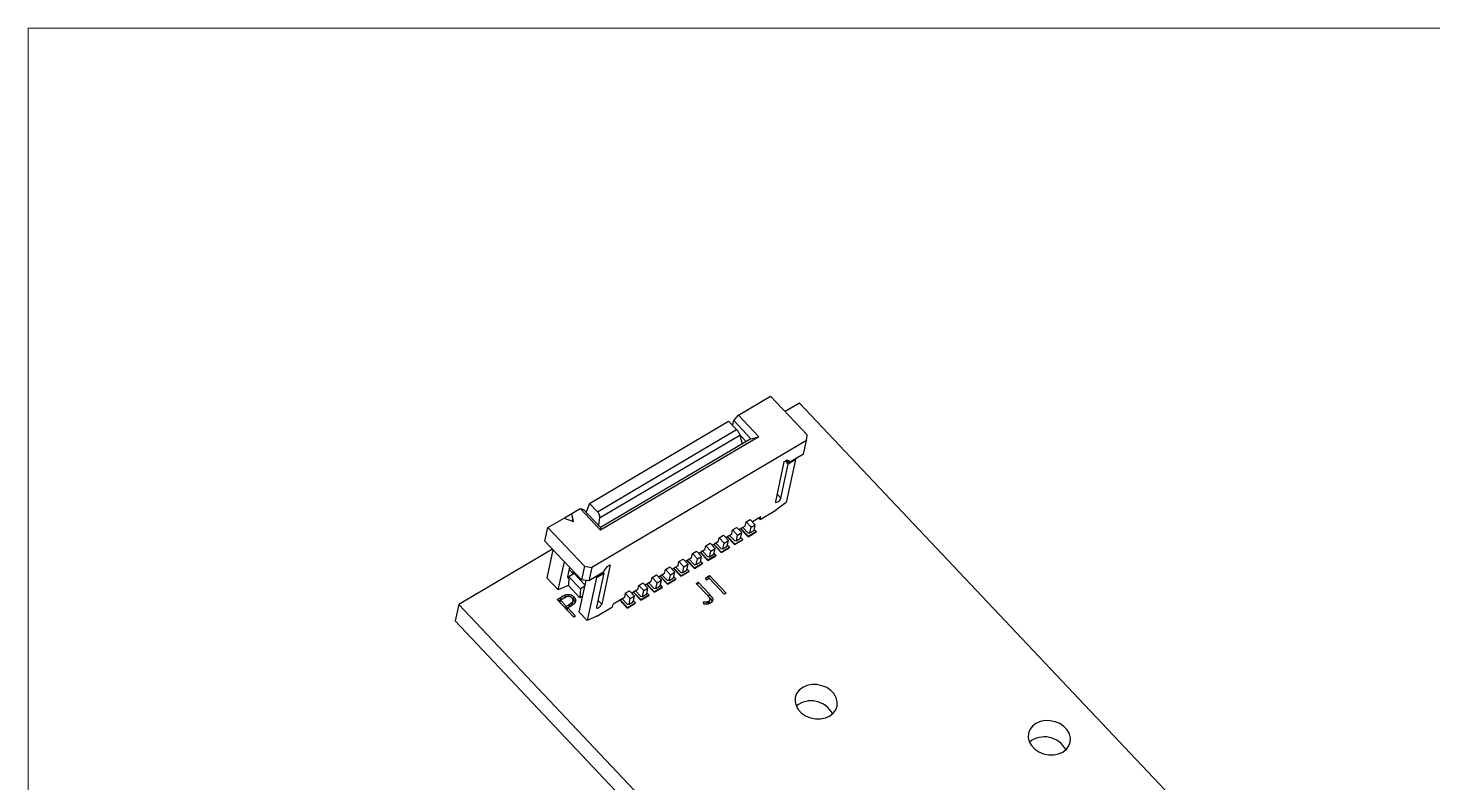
# Model space of a CAD drawing. Header units: millimetres. Extents: x 11 to 423, y -53 to 270.
# Drawn here: x 10.9 to 91, y 226.8 to 269.9 of the extents above; entities that cross this region are included whole.
import ezdxf

# ---------------------------------------------------------------- set-up
doc = ezdxf.new("R2010")
doc.units = ezdxf.units.MM

msp = doc.modelspace()

# ---------------------------------------------------------------- linework, layer by layer
at = {"color": 7, "linetype": 'Continuous', "lineweight": 18}
for p, q in [((10.87306, 269.85291), (423.03369, 269.85291)), ((10.87306, 8.30901), (10.87306, 269.85291))]:
    msp.add_line(p, q, dxfattribs=at)
at = {"color": 7, "linetype": 'Continuous', "lineweight": 25}
for p, q in [((51.37858, 247.78517), (53.21493, 248.87046)), ((53.21493, 248.87046), (55.29745, 246.66642)), ((54.86285, 248.46681), (54.05015, 247.98651)), ((89.57149, 211.73293), (54.86285, 248.46681)), ((51.11073, 247.47217), (51.37858, 247.78517)), ((51.37858, 247.78517), (52.54605, 246.54958)), ((42.89436, 242.74521), (50.82129, 247.43003)), ((43.34275, 242.27065), (51.26968, 246.95547)), ((50.82129, 247.43003), (51.26968, 246.95547)), ((51.04946, 247.18854), (51.11073, 247.47217)), ((51.11073, 247.47217), (52.08888, 246.43694)), ((55.25723, 246.3304), (43.01486, 239.09515)), ((43.46011, 241.91511), (51.46191, 246.64417)), ((52.54605, 246.54958), (43.51731, 241.21359)), ((52.08888, 246.43694), (43.51922, 241.37227)), ((51.82468, 246.2808), (51.44857, 246.67886)), ((51.46191, 246.64417), (51.59714, 246.14632)), ((52.08888, 246.43694), (52.54605, 246.54958)), ((55.09124, 245.56192), (55.25723, 246.3304)), ((55.25723, 246.3304), (55.29745, 246.66642)), ((53.97546, 245.10877), (54.14762, 245.21051)), ((54.21768, 244.99408), (54.06135, 245.15953)), ((54.63851, 245.24279), (54.1086, 242.78959)), ((54.12451, 245.19686), (54.24957, 245.0645)), ((54.27511, 245.18273), (54.14762, 245.21051)), ((54.63851, 245.24279), (54.21768, 244.99408)), ((55.09124, 245.56192), (54.24957, 245.0645)), ((54.24957, 245.0645), (54.27511, 245.18273)), ((54.63851, 245.24279), (54.60724, 245.27589)), ((53.97546, 245.10877), (53.49025, 242.86246)), ((53.79631, 243.04335), (54.21768, 244.99408)), ((42.89436, 242.74521), (42.68748, 242.25254)), ((42.89436, 242.74521), (43.34275, 242.27065)), ((54.1086, 242.78959), (53.51559, 242.36177)), ((41.8757, 242.14318), (41.4669, 241.90158)), ((41.88208, 242.17274), (41.8757, 242.14318)), ((41.96329, 241.71335), (41.8757, 242.14318)), ((41.88208, 242.17274), (42.34983, 242.44918)), ((41.97673, 241.70825), (41.88208, 242.17274)), ((43.51731, 241.21359), (42.34983, 242.44918)), ((42.34983, 242.44918), (42.54107, 242.4075)), ((43.51922, 241.37227), (42.54107, 242.4075)), ((52.64846, 241.97822), (52.18187, 241.70246)), ((52.61654, 241.83043), (53.51559, 242.36177)), ((52.61654, 241.83043), (52.64846, 241.97822)), ((40.34749, 240.59542), (40.51348, 241.36389)), ((40.51348, 241.36389), (41.44032, 241.91166)), ((42.596, 239.15986), (40.51348, 241.36389)), ((41.44032, 241.91166), (41.97673, 241.70825)), ((43.46011, 241.91511), (43.39002, 241.50902)), ((43.51922, 241.37227), (43.51731, 241.21359)), ((50.99574, 241.00146), (51.04682, 241.23791)), ((51.04682, 241.23791), (51.29167, 241.38262)), ((51.04682, 241.23791), (51.3308, 240.93736)), ((51.57564, 241.08207), (51.29167, 241.38262)), ((51.76089, 241.45366), (51.41673, 241.25026)), ((51.49965, 241.29927), (51.92461, 240.84952)), ((51.52167, 241.31228), (51.931, 240.87907)), ((51.62879, 241.37559), (51.9119, 241.07596)), ((51.76089, 241.45366), (51.81197, 241.69012)), ((51.81197, 241.69012), (52.05681, 241.83482)), ((51.81197, 241.69012), (52.09594, 241.38957)), ((51.92461, 240.84952), (52.3837, 241.12084)), ((51.931, 240.87907), (52.39009, 241.15039)), ((52.02572, 241.06444), (52.09594, 241.38957)), ((52.02572, 241.06444), (52.27056, 241.20915)), ((52.34079, 241.53427), (52.05681, 241.83482)), ((52.09594, 241.38957), (52.34079, 241.53427)), ((52.27056, 241.20915), (52.34079, 241.53427)), ((52.39009, 241.15039), (52.28248, 241.26428)), ((52.39009, 241.15039), (52.3837, 241.12084)), ((52.61654, 241.83043), (52.53838, 241.91316)), ((40.34749, 240.59542), (42.43, 238.39139)), ((49.46545, 240.09705), (49.51652, 240.33351)), ((49.51652, 240.33351), (49.76137, 240.47821)), ((49.51652, 240.33351), (49.8005, 240.03296)), ((50.04535, 240.17767), (49.76137, 240.47821)), ((50.2306, 240.54926), (49.88643, 240.34586)), ((49.96936, 240.39487), (50.39432, 239.94511)), ((49.99137, 240.40788), (50.4007, 239.97467)), ((50.09849, 240.47119), (50.38161, 240.17155)), ((50.2306, 240.54926), (50.28167, 240.78571)), ((50.28167, 240.78571), (50.52652, 240.93041)), ((50.28167, 240.78571), (50.56565, 240.48516)), ((50.49542, 240.16004), (50.56565, 240.48516)), ((50.8105, 240.62987), (50.52652, 240.93041)), ((50.56565, 240.48516), (50.8105, 240.62987)), ((50.99574, 241.00146), (50.65158, 240.79806)), ((50.73451, 240.84707), (51.15947, 240.39731)), ((50.74027, 240.30474), (50.8105, 240.62987)), ((50.85979, 240.24599), (50.75218, 240.35988)), ((50.75652, 240.86008), (51.16585, 240.42687)), ((50.86364, 240.92339), (51.14676, 240.62375)), ((51.14676, 240.62375), (51.26057, 240.61224)), ((51.15947, 240.39731), (51.61855, 240.66863)), ((51.16585, 240.42687), (51.15947, 240.39731)), ((51.16585, 240.42687), (51.62494, 240.69819)), ((51.26057, 240.61224), (51.3308, 240.93736)), ((51.26057, 240.61224), (51.50542, 240.75695)), ((51.3308, 240.93736), (51.57564, 241.08207)), ((51.50542, 240.75695), (51.57564, 241.08207)), ((51.62494, 240.69819), (51.51733, 240.81208)), ((51.62494, 240.69819), (51.61855, 240.66863)), ((51.9119, 241.07596), (52.02572, 241.06444)), ((51.931, 240.87907), (51.92461, 240.84952)), ((40.77626, 240.14163), (35.42809, 236.98086)), ((40.47432, 238.47879), (40.82285, 240.09232)), ((47.98623, 239.4291), (48.23107, 239.57381)), ((48.51505, 239.27326), (48.23107, 239.57381)), ((48.7003, 239.64485), (48.35613, 239.44145)), ((48.5682, 239.56678), (48.85131, 239.26715)), ((48.7003, 239.64485), (48.75138, 239.8813)), ((48.75138, 239.8813), (48.99622, 240.02601)), ((48.75138, 239.8813), (49.03535, 239.58076)), ((48.96512, 239.25563), (49.03535, 239.58076)), ((49.2802, 239.72546), (48.99622, 240.02601)), ((49.03535, 239.58076), (49.2802, 239.72546)), ((49.46545, 240.09705), (49.12128, 239.89365)), ((49.20421, 239.94266), (49.62917, 239.49291)), ((49.20997, 239.40034), (49.2802, 239.72546)), ((49.22623, 239.95568), (49.63555, 239.52246)), ((49.33335, 240.01898), (49.61646, 239.71935)), ((49.61646, 239.71935), (49.73027, 239.70784)), ((49.62917, 239.49291), (50.08826, 239.76423)), ((49.63555, 239.52246), (49.62917, 239.49291)), ((49.63555, 239.52246), (50.09464, 239.79379)), ((49.73027, 239.70784), (49.8005, 240.03296)), ((49.73027, 239.70784), (49.97512, 239.85254)), ((49.8005, 240.03296), (50.04535, 240.17767)), ((49.97512, 239.85254), (50.04535, 240.17767)), ((50.09464, 239.79379), (49.98703, 239.90767)), ((50.09464, 239.79379), (50.08826, 239.76423)), ((50.38161, 240.17155), (50.49542, 240.16004)), ((50.39432, 239.94511), (50.85341, 240.21643)), ((50.4007, 239.97467), (50.39432, 239.94511)), ((50.4007, 239.97467), (50.85979, 240.24599)), ((50.49542, 240.16004), (50.74027, 240.30474)), ((50.85979, 240.24599), (50.85341, 240.21643)), ((41.10538, 237.8109), (41.45391, 239.42443)), ((41.75271, 239.1082), (41.63475, 238.56207)), ((42.01445, 238.746), (41.70839, 238.56512)), ((41.97002, 238.87821), (41.94081, 238.74295)), ((42.02943, 238.81534), (42.01445, 238.746)), ((42.63796, 238.0861), (42.01445, 238.746)), ((42.596, 239.15986), (42.43, 238.39139)), ((42.596, 239.15986), (43.01486, 239.09515)), ((43.01486, 239.09515), (42.84887, 238.32668)), ((43.69053, 238.8241), (42.84887, 238.32668)), ((43.69689, 238.7763), (43.27552, 236.82556)), ((43.27606, 238.52758), (43.69689, 238.7763)), ((44.06679, 239.25274), (43.58158, 237.00644)), ((43.69689, 238.7763), (43.66562, 238.80939)), ((43.71607, 238.94233), (43.69053, 238.8241)), ((43.89464, 239.151), (43.71607, 238.94233)), ((43.89464, 239.151), (44.06679, 239.25274)), ((47.17, 238.74045), (46.82584, 238.53704)), ((47.17, 238.74045), (47.22108, 238.9769)), ((47.22108, 238.9769), (47.46593, 239.1216)), ((47.22108, 238.9769), (47.50506, 238.67635)), ((47.7499, 238.82106), (47.46593, 239.1216)), ((47.50506, 238.67635), (47.7499, 238.82106)), ((47.93515, 239.19265), (47.59099, 238.98925)), ((47.67391, 239.03826), (48.09887, 238.5885)), ((47.67968, 238.49593), (47.7499, 238.82106)), ((47.69593, 239.05127), (48.10526, 238.61806)), ((47.80305, 239.11458), (48.08617, 238.81494)), ((47.93515, 239.19265), (47.98623, 239.4291)), ((47.98623, 239.4291), (48.27021, 239.12855)), ((48.08617, 238.81494), (48.19998, 238.80343)), ((48.09887, 238.5885), (48.55796, 238.85982)), ((48.10526, 238.61806), (48.56435, 238.88938)), ((48.19998, 238.80343), (48.27021, 239.12855)), ((48.19998, 238.80343), (48.44482, 238.94814)), ((48.27021, 239.12855), (48.51505, 239.27326)), ((48.43906, 239.49046), (48.86402, 239.0407)), ((48.44482, 238.94814), (48.51505, 239.27326)), ((48.56435, 238.88938), (48.45674, 239.00327)), ((48.46108, 239.50347), (48.87041, 239.07026)), ((48.56435, 238.88938), (48.55796, 238.85982)), ((48.85131, 239.26715), (48.96512, 239.25563)), ((48.86402, 239.0407), (49.32311, 239.31203)), ((48.87041, 239.07026), (48.86402, 239.0407)), ((48.87041, 239.07026), (49.32949, 239.34158)), ((48.96512, 239.25563), (49.20997, 239.40034)), ((49.32949, 239.34158), (49.22188, 239.45547)), ((49.32949, 239.34158), (49.32311, 239.31203)), ((41.10538, 237.8109), (40.47432, 238.47879)), ((41.66009, 238.06138), (41.10538, 237.8109)), ((41.66009, 238.06138), (41.68311, 238.07498)), ((41.70839, 238.56512), (41.67955, 238.08397)), ((41.67955, 238.08397), (41.68919, 238.05966)), ((42.32462, 237.38715), (41.68919, 238.05966)), ((42.3647, 237.87051), (41.70839, 238.56512)), ((42.30441, 236.54191), (42.69506, 238.35044)), ((42.62457, 238.0241), (42.3647, 237.87051)), ((42.84887, 238.32668), (42.43, 238.39139)), ((43.27606, 238.52758), (42.74616, 236.07439)), ((43.27606, 238.52758), (43.24479, 238.56068)), ((45.63971, 237.83604), (45.69078, 238.07249)), ((45.69078, 238.07249), (45.93563, 238.2172)), ((45.69078, 238.07249), (45.97476, 237.77195)), ((46.21961, 237.91665), (45.93563, 238.2172)), ((45.97476, 237.77195), (46.21961, 237.91665)), ((46.40486, 238.28824), (46.06069, 238.08484)), ((46.14362, 238.13385), (46.56858, 237.6841)), ((46.14938, 237.59153), (46.21961, 237.91665)), ((46.16563, 238.14687), (46.57496, 237.71365)), ((46.27275, 238.21017), (46.55587, 237.91054)), ((46.40486, 238.28824), (46.45593, 238.5247)), ((46.45593, 238.5247), (46.70078, 238.6694)), ((46.45593, 238.5247), (46.73991, 238.22415)), ((46.56858, 237.6841), (47.02767, 237.95542)), ((46.57496, 237.71365), (47.03405, 237.98497)), ((46.66968, 237.89903), (46.73991, 238.22415)), ((46.66968, 237.89903), (46.91453, 238.04373)), ((46.98476, 238.36885), (46.70078, 238.6694)), ((46.73991, 238.22415), (46.98476, 238.36885)), ((46.90877, 238.58605), (47.33372, 238.1363)), ((46.91453, 238.04373), (46.98476, 238.36885)), ((47.03405, 237.98497), (46.92644, 238.09886)), ((46.93078, 238.59907), (47.34011, 238.16586)), ((47.03405, 237.98497), (47.02767, 237.95542)), ((47.0379, 238.66238), (47.32102, 238.36274)), ((47.32102, 238.36274), (47.43483, 238.35123)), ((47.33372, 238.1363), (47.79281, 238.40762)), ((47.34011, 238.16586), (47.33372, 238.1363)), ((47.34011, 238.16586), (47.7992, 238.43718)), ((47.43483, 238.35123), (47.50506, 238.67635)), ((47.43483, 238.35123), (47.67968, 238.49593)), ((47.7992, 238.43718), (47.69159, 238.55107)), ((47.7992, 238.43718), (47.79281, 238.40762)), ((48.10526, 238.61806), (48.09887, 238.5885)), ((48.97729, 238.18644), (49.08029, 238.24732)), ((49.60703, 237.51996), (48.97729, 238.18644)), ((49.05043, 238.10904), (49.08029, 238.24732)), ((49.08029, 238.24732), (49.71951, 237.5708)), ((49.51552, 238.50454), (49.72773, 238.62995)), ((49.54524, 238.36197), (49.51552, 238.50454)), ((49.53945, 238.38976), (49.6958, 238.48217)), ((49.72181, 238.46632), (49.54524, 238.36197)), ((49.6958, 238.48217), (49.72773, 238.62995)), ((49.6958, 238.48217), (49.71473, 238.46214)), ((50.57132, 237.56724), (49.72181, 238.46632)), ((49.72773, 238.62995), (50.67433, 237.62812)), ((41.03679, 237.2665), (41.26188, 237.39952)), ((41.98339, 236.26466), (41.03679, 237.2665)), ((41.11496, 237.18377), (41.22996, 237.25174)), ((41.20701, 237.08634), (41.23688, 237.22462)), ((41.22996, 237.25174), (41.26188, 237.39952)), ((41.44679, 237.34867), (41.23688, 237.22462)), ((41.23688, 237.22462), (41.55241, 236.89067)), ((41.50559, 237.39118), (41.53751, 237.53896)), ((41.91028, 237.02649), (41.95018, 237.21122)), ((41.96507, 237.26741), (41.99699, 237.41519)), ((42.32462, 237.38715), (42.33586, 237.38937)), ((42.3647, 237.87051), (42.33586, 237.38937)), ((42.33586, 237.38937), (42.50965, 237.49208)), ((44.87456, 237.38384), (44.23184, 237.00399)), ((44.61332, 237.22945), (45.03828, 236.77969)), ((44.63534, 237.24246), (45.04467, 236.80925)), ((44.74246, 237.30577), (45.02557, 237.00613)), ((44.92564, 237.62029), (44.87456, 237.38384)), ((44.92564, 237.62029), (45.17048, 237.765)), ((44.92564, 237.62029), (45.20961, 237.31974)), ((45.13939, 236.99462), (45.20961, 237.31974)), ((45.13939, 236.99462), (45.38423, 237.13933)), ((45.45446, 237.46445), (45.17048, 237.765)), ((45.20961, 237.31974), (45.45446, 237.46445)), ((45.63971, 237.83604), (45.29554, 237.63264)), ((45.37847, 237.68165), (45.80343, 237.23189)), ((45.38423, 237.13933), (45.45446, 237.46445)), ((45.50375, 237.08057), (45.39614, 237.19446)), ((45.40049, 237.69466), (45.80981, 237.26145)), ((45.50761, 237.75797), (45.79072, 237.45834)), ((45.79072, 237.45834), (45.90453, 237.44682)), ((45.80343, 237.23189), (46.26252, 237.50322)), ((45.80981, 237.26145), (45.80343, 237.23189)), ((45.80981, 237.26145), (46.2689, 237.53277)), ((45.90453, 237.44682), (45.97476, 237.77195)), ((45.90453, 237.44682), (46.14938, 237.59153)), ((46.2689, 237.53277), (46.16129, 237.64666)), ((46.2689, 237.53277), (46.26252, 237.50322)), ((46.55587, 237.91054), (46.66968, 237.89903)), ((46.57496, 237.71365), (46.56858, 237.6841)), ((49.39751, 237.01363), (49.38539, 237.12657)), ((49.57145, 236.99002), (49.60337, 237.1378)), ((49.66029, 237.02), (49.69221, 237.16778)), ((49.68759, 237.42302), (49.71951, 237.5708)), ((49.72337, 237.09146), (49.76327, 237.27619)), ((50.67433, 237.62812), (50.57132, 237.56724)), ((35.42809, 236.98086), (35.22539, 236.04244)), ((35.42809, 236.98086), (70.13673, 200.24698)), ((41.52255, 236.7524), (41.55241, 236.89067)), ((41.52765, 236.747), (41.72352, 236.85944)), ((41.55241, 236.89067), (41.75544, 237.00722)), ((41.61963, 236.64965), (41.6495, 236.78792)), ((41.73158, 236.83643), (41.6495, 236.78792)), ((41.6495, 236.78792), (42.08639, 236.32554)), ((41.72352, 236.85944), (41.75544, 237.00722)), ((42.08639, 236.32554), (41.98339, 236.26466)), ((42.74616, 236.07439), (42.30441, 236.54191)), ((43.30087, 236.32487), (42.74616, 236.07439)), ((43.30087, 236.32487), (44.19991, 236.85621)), ((44.19991, 236.85621), (44.23184, 237.00399)), ((45.02557, 237.00613), (45.13939, 236.99462)), ((45.03828, 236.77969), (45.49737, 237.05101)), ((45.04467, 236.80925), (45.03828, 236.77969)), ((45.04467, 236.80925), (45.50375, 237.08057)), ((45.50375, 237.08057), (45.49737, 237.05101)), ((35.22539, 236.04244), (69.93403, 199.30856))]:
    msp.add_line(p, q, dxfattribs=at)
at = {"color": 8, "linetype": 'Continuous', "lineweight": 25}
for p, q in [((53.79631, 243.04335), (53.579, 243.27334)), ((41.94081, 238.74295), (41.7235, 238.97294)), ((43.58158, 237.00644), (43.36427, 237.23643))]:
    msp.add_line(p, q, dxfattribs=at)
at = {"color": 7, "linetype": 'Continuous', "lineweight": 25, "flags": 128}
for points in [[(53.49025, 242.86246), (53.49212, 242.82411), (53.51701, 242.80536), (53.56112, 242.80907), (53.61774, 242.83468), (53.67825, 242.87829), (53.73343, 242.93326), (53.77489, 242.99122), (53.79631, 243.04335)], [(41.91851, 238.6893), (41.91939, 238.69083), (41.94081, 238.74295)], [(41.63475, 238.56207), (41.63663, 238.52371), (41.66151, 238.50496), (41.70499, 238.50849)], [(43.27552, 236.82556), (43.2774, 236.7872), (43.30229, 236.76845), (43.3464, 236.77216), (43.40302, 236.79777), (43.46352, 236.84138), (43.5187, 236.89635), (43.56016, 236.95431), (43.58158, 237.00644)], [(56.57988, 230.62222), (56.78078, 230.77783), (56.92528, 230.97171), (57.00499, 231.19261), (57.01529, 231.42768), (56.95557, 231.66326), (56.82929, 231.88567), (56.64381, 232.08197), (56.4099, 232.24077), (56.14116, 232.35282), (55.85319, 232.41162), (55.56275, 232.41375), (55.2867, 232.35908), (55.04109, 232.2508), (54.8402, 232.0952), (54.69569, 231.90132), (54.61598, 231.68042), (54.60568, 231.44535), (54.66541, 231.20977), (54.79168, 230.98736), (54.97716, 230.79106), (55.21107, 230.63227), (55.47982, 230.52022), (55.76778, 230.46141), (56.05823, 230.45928), (56.33428, 230.51395), (56.57988, 230.62222)], [(69.87882, 228.56782), (70.07972, 228.72342), (70.22422, 228.9173), (70.30393, 229.1382), (70.31423, 229.37327), (70.25451, 229.60885), (70.12823, 229.83126), (69.94275, 230.02756), (69.70884, 230.18636), (69.4401, 230.29841), (69.15213, 230.35721), (68.86169, 230.35934), (68.58564, 230.30467), (68.34003, 230.1964), (68.13914, 230.04079), (67.99464, 229.84691), (67.91492, 229.62601), (67.90462, 229.39094), (67.96435, 229.15536), (68.09062, 228.93295), (68.2761, 228.73665), (68.51001, 228.57786), (68.77876, 228.4658), (69.06672, 228.407), (69.35717, 228.40487), (69.63322, 228.45954), (69.87882, 228.56782)]]:
    msp.add_lwpolyline(points, dxfattribs=at)
at = {"color": 7, "linetype": 'Continuous', "lineweight": 25}
for centre, radius, start, end in [((55.52661, 230.1223), 1.36766, 27.016077, 128.6061606), ((68.82555, 228.0679), 1.36765, 27.0159094, 128.6063283)]:
    msp.add_arc(centre, radius, start, end, dxfattribs=at)
for points, knots in [([(51.26968, 246.95547), (51.29249, 246.92961), (51.33561, 246.88071), (51.39213, 246.79691), (51.43801, 246.71449), (51.45364, 246.66851), (51.46191, 246.64417)], [0, 0, 0, 0, 0.26386828, 0.49895758, 0.73481347, 1, 1, 1, 1]), ([(43.34275, 242.27065), (43.36275, 242.24627), (43.40367, 242.19641), (43.44408, 242.10388), (43.46721, 242.00503), (43.46262, 241.94687), (43.46011, 241.91511)], [0, 0, 0, 0, 0.24397915, 0.498988, 0.72635708, 1, 1, 1, 1]), ([(41.22996, 237.25174), (41.24545, 237.26087), (41.27514, 237.27837), (41.31849, 237.30265), (41.35821, 237.32433), (41.39437, 237.34321), (41.42692, 237.3595), (41.45616, 237.37266), (41.48171, 237.38345), (41.49811, 237.38876), (41.50559, 237.39118)], [0, 0, 0, 0, 0.17695575, 0.33905508, 0.48631822, 0.61878092, 0.73561883, 0.83874248, 0.92645707, 1, 1, 1, 1]), ([(41.26188, 237.39952), (41.27737, 237.40866), (41.30706, 237.42616), (41.35041, 237.45043), (41.39014, 237.47211), (41.42629, 237.49099), (41.45884, 237.50728), (41.48808, 237.52044), (41.51363, 237.53123), (41.53003, 237.53654), (41.53751, 237.53896)], [0, 0, 0, 0, 0.17695575, 0.33905508, 0.48631822, 0.61878092, 0.73561883, 0.83874248, 0.92645707, 1, 1, 1, 1]), ([(41.89437, 237.35392), (41.88634, 237.36173), (41.87039, 237.37725), (41.8421, 237.3971), (41.81066, 237.41342), (41.77668, 237.42589), (41.74148, 237.43461), (41.70583, 237.43919), (41.67047, 237.43891), (41.64113, 237.43488), (41.61732, 237.42893), (41.59747, 237.42288), (41.57619, 237.41485), (41.55331, 237.405), (41.52879, 237.39366), (41.50273, 237.38039), (41.47513, 237.36533), (41.45647, 237.35436), (41.44679, 237.34867)], [0, 0, 0, 0, 0.07004376, 0.13923832, 0.20819746, 0.27917337, 0.34998681, 0.41835385, 0.48760958, 0.55741107, 0.59533016, 0.63796405, 0.68591278, 0.73818516, 0.79610265, 0.85851654, 0.92665773, 1, 1, 1, 1]), ([(41.53751, 237.53896), (41.54723, 237.54176), (41.56645, 237.54728), (41.59614, 237.55313), (41.62604, 237.55693), (41.65609, 237.55889), (41.68646, 237.55842), (41.71696, 237.55617), (41.74774, 237.55173), (41.77853, 237.54523), (41.80904, 237.53689), (41.83878, 237.52603), (41.86745, 237.51296), (41.89558, 237.498), (41.92229, 237.48038), (41.94839, 237.4608), (41.97366, 237.43914), (41.98912, 237.42327), (41.99699, 237.41519)], [0, 0, 0, 0, 0.06248134, 0.12349038, 0.18341109, 0.24315322, 0.30212674, 0.36170967, 0.42184229, 0.4829319, 0.54455225, 0.60568072, 0.66767974, 0.72998439, 0.79455092, 0.86034562, 0.92890736, 1, 1, 1, 1]), ([(41.75544, 237.00722), (41.76526, 237.01302), (41.78421, 237.0242), (41.81049, 237.04151), (41.83463, 237.05783), (41.85614, 237.07355), (41.87485, 237.08885), (41.89153, 237.103), (41.90489, 237.1171), (41.91986, 237.1343), (41.93355, 237.15663), (41.9453, 237.18425), (41.9499, 237.21333), (41.94975, 237.24287), (41.9439, 237.27238), (41.93286, 237.30112), (41.91638, 237.3286), (41.90175, 237.34542), (41.89437, 237.35392)], [0, 0, 0, 0, 0.07253837, 0.14003383, 0.20249568, 0.26057506, 0.31322834, 0.36158319, 0.40487836, 0.44412744, 0.51639969, 0.58650667, 0.65508537, 0.72438378, 0.79397353, 0.86163768, 0.93011094, 1, 1, 1, 1]), ([(41.96507, 237.26741), (41.99538, 237.23283), (42.04502, 237.17621), (42.05062, 237.11038), (42.0528, 237.08477)], [0, 0, 0, 0, 0.61085528, 1, 1, 1, 1]), ([(41.99699, 237.41519), (42.00463, 237.40687), (42.01959, 237.3906), (42.03862, 237.3651), (42.05554, 237.33999), (42.06908, 237.31458), (42.07937, 237.28916), (42.08728, 237.26376), (42.09188, 237.23834), (42.09352, 237.21301), (42.09245, 237.18788), (42.08863, 237.16312), (42.08206, 237.13884), (42.07282, 237.11507), (42.06045, 237.09194), (42.04581, 237.06912), (42.02832, 237.04689), (42.01501, 237.03277), (42.00825, 237.02559)], [0, 0, 0, 0, 0.07011889, 0.13719235, 0.20201618, 0.26463141, 0.32611655, 0.3860103, 0.44581185, 0.5052977, 0.56463328, 0.62428263, 0.68390203, 0.74395277, 0.80538773, 0.86838803, 0.93308403, 1, 1, 1, 1]), ([(49.38539, 237.12657), (49.40736, 237.12642), (49.44884, 237.12613), (49.50704, 237.12862), (49.55806, 237.13141), (49.58903, 237.13578), (49.60337, 237.1378)], [0, 0, 0, 0, 0.29918429, 0.56489895, 0.79854787, 1, 1, 1, 1]), ([(49.60337, 237.1378), (49.61174, 237.13937), (49.62815, 237.14246), (49.65159, 237.14893), (49.67289, 237.15748), (49.68584, 237.16439), (49.69221, 237.16778)], [0, 0, 0, 0, 0.26295163, 0.51570669, 0.76210923, 1, 1, 1, 1]), ([(49.69221, 237.16778), (49.69986, 237.17276), (49.71499, 237.1826), (49.73294, 237.20118), (49.74737, 237.22185), (49.7566, 237.24511), (49.76223, 237.26959), (49.76195, 237.29501), (49.75745, 237.32071), (49.74882, 237.34245), (49.73885, 237.36103), (49.7283, 237.37729), (49.71505, 237.39577), (49.69913, 237.4165), (49.67988, 237.43915), (49.65849, 237.46434), (49.63375, 237.49144), (49.61621, 237.51016), (49.60703, 237.51996)], [0, 0, 0, 0, 0.06232637, 0.12319625, 0.18403622, 0.24696409, 0.3106994, 0.37326764, 0.43658758, 0.50212479, 0.53900472, 0.58325538, 0.63444652, 0.69267605, 0.75857049, 0.83165867, 0.9119171, 1, 1, 1, 1]), ([(49.68759, 237.42302), (49.72386, 237.38238), (49.79621, 237.30133), (49.87233, 237.20757), (49.87565, 237.1556), (49.87587, 237.15222)], [0, 0, 0, 0, 0.48459409, 0.9664665, 1, 1, 1, 1]), ([(49.71951, 237.5708), (49.73123, 237.55823), (49.75373, 237.53409), (49.78533, 237.49885), (49.81317, 237.46607), (49.83732, 237.43568), (49.85763, 237.40774), (49.87471, 237.38228), (49.88799, 237.35929), (49.90084, 237.33225), (49.91049, 237.29998), (49.91524, 237.26177), (49.912, 237.22397), (49.90193, 237.18686), (49.88382, 237.15133), (49.85793, 237.11821), (49.82453, 237.08759), (49.79748, 237.07046), (49.78355, 237.06163)], [0, 0, 0, 0, 0.07736068, 0.14854195, 0.21400774, 0.2729945, 0.3264092, 0.3738804, 0.41601994, 0.45212552, 0.51800171, 0.58236693, 0.64704378, 0.71333042, 0.78091197, 0.85039496, 0.92292297, 1, 1, 1, 1]), ([(41.72352, 236.85944), (41.75647, 236.87993), (41.82222, 236.92082), (41.89449, 236.98269), (41.90875, 237.03095), (41.91301, 237.04535)], [0, 0, 0, 0, 0.41347726, 0.82493243, 1, 1, 1, 1]), ([(42.00825, 237.02559), (42.00232, 237.02), (41.98933, 237.00776), (41.96646, 236.98916), (41.93888, 236.96852), (41.90641, 236.94607), (41.86947, 236.92145), (41.82797, 236.89471), (41.78157, 236.86607), (41.74873, 236.8466), (41.73158, 236.83643)], [0, 0, 0, 0, 0.07517312, 0.16474626, 0.26801688, 0.38591188, 0.51778948, 0.66369098, 0.82441322, 1, 1, 1, 1]), ([(49.78355, 237.06163), (49.77212, 237.05536), (49.74913, 237.04274), (49.71099, 237.02811), (49.67035, 237.01627), (49.62619, 237.00802), (49.57741, 237.00346), (49.52288, 237.00299), (49.46219, 237.0063), (49.41973, 237.01111), (49.39751, 237.01363)], [0, 0, 0, 0, 0.1060709, 0.21342168, 0.32168549, 0.43385794, 0.55408128, 0.68758704, 0.83646585, 1, 1, 1, 1])]:
    msp.add_open_spline(points, degree=3, knots=knots, dxfattribs=at)

doc.saveas('drawing.dxf')
